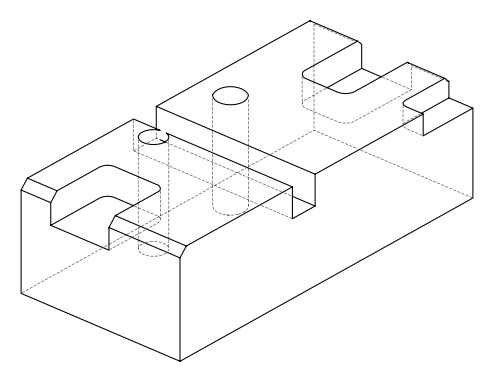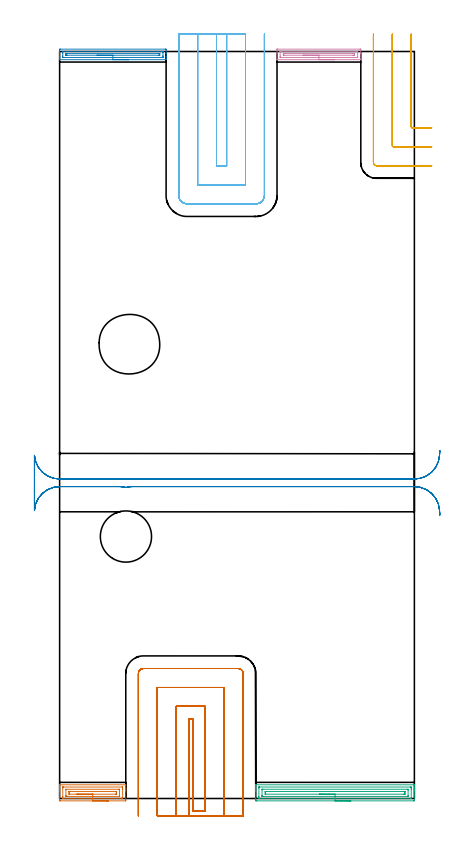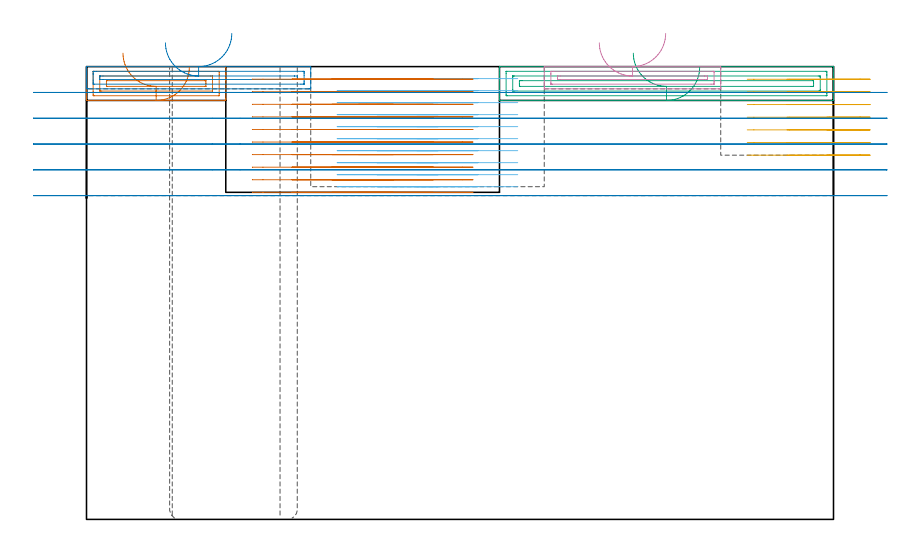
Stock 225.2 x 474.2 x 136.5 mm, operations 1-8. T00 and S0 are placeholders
(PLAN: 14 operations, 8 tool changes, 68.8 min)
(1 AREA_MILL | FG_CHAMFER_SURFACE | UGT0205_001 | 1.57 min | 2495 mm3)
(2 AREA_MILL_1 | FG_CHAMFER_SURFACE_1 | UGT0205_001 | 1.8 min | 1613 mm3)
(3 AREA_MILL_2 | FG_CHAMFER_SURFACE_2 | UGT0205_001 | 3.45 min | 5548 mm3)
(4 AREA_MILL_3 | FG_CHAMFER_SURFACE_3 | UGT0205_001 | 1.45 min | 1387 mm3)
(5 MILL_CORNER_NOTCH_RECTANGULAR | CORNER_NOTCH_RECTANGULAR | NXT0201_012 | Follow Part, ap 4, ae 75% | 4.54 min | 72407 mm3)
(6 MILL_SLOT | SLOT_PARTIAL_RECTANGULAR | NXT0201_012 | Follow Part, ap 4, ae 75% | 16.04 min | 263894 mm3)
(7 MILL_SLOT_1 | SLOT_PARTIAL_RECTANGULAR_1 | NXT0201_012 | Follow Part, ap 4, ae 75% | 18.62 min | 280353 mm3)
(8 MILL_RECTANGULAR_SLOT | SLOT_RECTANGULAR | UGT0201_004 | Follow Part, ap 8, ae 75% | 5.96 min | 322559 mm3)
(9 MILL_THROUGH_HOLE_FROM_SOLID_MATERIAL | STEP1HOLE | NXT0201_007 | Circular | 13.42 min | 158299 mm3)
(10 SPOT_DRILL | STEP1HOLE_1 | NXT0321_9005460120000 | 0.05 min | 179 mm3)
(11 DRILL_BLIND_HOLE_INTO_CENTER | STEP1HOLE_1 | NXT0301_056 | 0.06 min | 567 mm3)
(12 GUN_DRILL_THROUGH_HOLE | STEP1HOLE_1 | UGT0307_005 | 0.63 min | 6704 mm3)
(13 SPADE_DRILL_TO_ENLARGE_THROUGH_HOLE | STEP1HOLE_1 | UGT0306_010 | 0.58 min | 33261 mm3)
(14 DRILL_TO_ENLARGE_THROUGH_HOLE | STEP1HOLE_1 | UGT0301_001 | 0.6 min | 72162 mm3)
(TOOL UGT0205_001 | Chamfer Mill 20 x 3 x 45 deg. | D20 FL50 Z2)
(TOOL NXT0201_012 | ENDMILL 16mm [2P460-1600-NA 1630] | D16 FL38 Z6)
(TOOL UGT0201_004 | End Mill 32 mm | D32 FL53 Z6)
(TOOL NXT0201_007 | ENDMILL 25mm [R216.25-25050GCK54P 1620] | D25 R3 FL54 Z5)
(TOOL NXT0321_9005460120000 | NC Spot Drill, 142deg, 12mm, Carbide, Uncoated | D12 PA142 FL30 Z2)
(TOOL NXT0301_056 | Carbide Drill 8.5mm [860.1-0850-026A1-MM 2214] | D8.5 PA140 FL47 Z2)
(TOOL UGT0307_005 | Gun Drill 8.3 mm | D8.3 PA130 FL24 Z1)
(TOOL UGT0306_010 | Spade Drill 19.5mm | D19.5 PA132 FL10 Z2)
(TOOL UGT0301_001 | Twist Drill 32.5 mm | D32.5 PA118 FL185 Z2)
(OP 1 AREA_MILL)
G17 G21 G94 G90
T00 M6
G54
G17 G0 G90 X31. Y-1.5 S1061 M3
G43 Z146.5 H0
Z136.3
G94 G1 X30.962 Z135.429 F250.
X30.848 Z134.564
X30.659 Z133.712
X30.397 Z132.88
X30.063 Z132.074
X29.66 Z131.3
X29.192 Z130.564
X28.66 Z129.872
X28.071 Z129.229
X27.428 Z128.64
X26.736 Z128.109
X26. Z127.64
X25.226 Z127.237
X24.42 Z126.903
X23.588 Z126.641
X22.736 Z126.452
X21.872 Z126.338
X21. Z126.3
X0.556 Y-1.499 Z126.301
X0.006 Y-1.491 Z126.305
X0.002 Y-1.427 Z126.369
X0. Y-0.871 Z126.926
Y-0.535 Z127.261
Y4.494 Z132.288
Y5.165 Z132.962
Y5.388 Z133.185
Y6.059 Z133.856
Y6.282 Z134.079
Y6.729 Z134.528
Y7.624 Z135.423
Y8.071 Z135.869
Y8.386 Z136.184
X0.006 Y8.657 Z136.449
X0.01 Y8.697 Z136.489
X0.111 Y8.7 Z136.5
X41.889
X41.99 Y8.697 Z136.489
X41.994 Y8.657 Z136.449
X42. Y8.385 Z136.184
Y6.73 Z134.529
Y6.282 Z134.079
Y6.059 Z133.856
Y5.388 Z133.185
Y5.165 Z132.962
Y4.494 Z132.288
Y-0.871 Z126.926
X41.998 Y-1.208 Z126.588
X41.99 Y-1.491 Z126.305
X41.709 Y-1.499 Z126.299
X21. Y-1.5 Z126.3
Y-0.086 Z127.714
X2.333 Y-0.085 Z127.715
X2.225 Y-0.083 Z127.717
X2.017 Y-0.079 Z127.721
X2.01 Y0.023 Z127.823
X2.003 Y0.356 Z128.156
X2. Y0.918 Z128.718
Y1.253 Z129.053
Y6.617 Z134.417
X2.004 Y7.177 Z134.977
X2.007 Y7.26 Z135.06
X2.009 Y7.275 Z135.075
X2.045 Y7.279 Z135.079
X2.117 Y7.283 Z135.083
X2.225 Y7.285 Z135.085
X39.667
X39.775 Y7.283 Z135.083
X39.983 Y7.279 Z135.079
X39.99 Y7.177 Z134.977
X39.997 Y6.844 Z134.644
X40. Y6.282 Z134.082
Y5.947 Z133.747
Y0.583 Z128.383
X39.996 Y0.023 Z127.823
X39.993 Y-0.06 Z127.74
X39.991 Y-0.075 Z127.725
X39.955 Y-0.079 Z127.721
X39.884 Y-0.083 Z127.717
X39.775 Y-0.085 Z127.715
X21. Y-0.086 Z127.714
Y1.328 Z129.128
X4.591 Y1.329 Z129.129
X4.111 Y1.33 Z129.13
X4.043 Y1.332 Z129.132
X4.01 Y1.335 Z129.135
X4.005 Y1.476 Z129.276
X4.001 Y1.7 Z129.5
X4. Y1.812 Z129.612
Y1.924 Z129.724
Y5.5 Z133.3
X4.001 Y5.612 Z133.412
X4.01 Y5.835 Z133.635
X4.015 Y5.866 Z133.666
X4.022 Y5.868 Z133.668
X4.051 Y5.871 Z133.671
X37.409
X37.889 Y5.87 Z133.67
X37.957 Y5.868 Z133.668
X37.99 Y5.865 Z133.665
X37.995 Y5.724 Z133.524
X37.999 Y5.5 Z133.3
X38. Y5.388 Z133.188
Y1.7 Z129.5
X37.999 Y1.588 Z129.388
X37.99 Y1.365 Z129.165
X37.985 Y1.334 Z129.134
X37.978 Y1.332 Z129.132
X37.949 Y1.329 Z129.129
X21. Y1.328 Z129.128
Y2.743 Z130.543
X6.337
X6.134 Y2.745 Z130.545
X6.034 Y2.748 Z130.548
X6.015 Y2.749 Z130.549
X6.01 Y2.761 Z130.561
X6.007 Y2.801 Z130.601
X6. Y3.488 Z131.288
Y3.6 Z131.4
X6.003 Y4.379 Z132.179
X6.01 Y4.433 Z132.233
X6.014 Y4.451 Z132.251
X6.033 Y4.452 Z132.252
X6.139 Y4.455 Z132.255
X6.352 Y4.457 Z132.257
X35.663
X35.865 Y4.455 Z132.255
X35.966 Y4.452 Z132.252
X35.985 Y4.451 Z132.251
X35.99 Y4.439 Z132.239
X35.993 Y4.4 Z132.2
X36. Y3.712 Z131.512
Y3.6 Z131.4
X35.997 Y2.821 Z130.621
X35.99 Y2.767 Z130.567
X35.986 Y2.749 Z130.549
X35.967 Y2.748 Z130.548
X35.861 Y2.745 Z130.545
X35.648 Y2.743 Z130.543
X21.
X20.128 Z130.581
X19.263 Z130.695
X18.412 Z130.883
X17.58 Z131.146
X16.774 Z131.48
X16. Z131.882
X15.264 Z132.351
X14.572 Z132.882
X13.929 Z133.472
X13.34 Z134.115
X12.808 Z134.807
X12.34 Z135.543
X11.937 Z136.317
X11.603 Z137.122
X11.341 Z137.955
X11.152 Z138.806
X11.038 Z139.671
X11. Z140.543
G0 Z146.5
M5
M2
(OP 2 AREA_MILL_1)
G17 G21 G94 G90
T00 M6
G54
G17 G0 G90 X43.8 Y469. S1061 M3
G43 Z146.5 H0
G94 G1 X43.762 Z145.628 F250.
X43.648 Z144.763
X43.459 Z143.912
X43.197 Z143.08
X42.863 Z142.274
X42.46 Z141.5
X41.991 Z140.764
X41.46 Z140.072
X40.871 Z139.429
X40.228 Z138.84
X39.536 Z138.308
X38.8 Z137.84
X38.026 Z137.437
X37.22 Z137.103
X36.388 Z136.841
X35.536 Z136.652
X34.672 Z136.538
X33.8 Z136.5
X0.088
X0.01 Y469.003 Z136.49
X0. Y469.12 Z136.378
Y470.699 Z134.8
Y471.044 Z134.453
Y471.216 Z134.281
Y472.958 Z132.54
Y473.656 Z131.838
Y475.049 Z130.447
X0.003 Y475.398 Z130.097
X0.01 Y475.692 Z129.803
X0.226 Y475.697 Z129.8
X0.531 Y475.7
X67.069
X67.374 Y475.697
X67.59 Y475.692 Z129.803
X67.6 Y475.398 Z130.097
Y473.656 Z131.838
Y472.958 Z132.54
Y472.785 Z132.712
Y471.044 Z134.453
Y470.699 Z134.8
Y469.647 Z135.852
Y469.302 Z136.196
X67.599 Y469.118 Z136.38
X67.59 Y469.003 Z136.49
X67.512 Y469. Z136.5
X33.8
Y470.414 Z135.086
X2.947
X2.306 Y470.416 Z135.084
X2.055 Y470.419 Z135.081
X2.018 Y470.421 Z135.079
X2.01 Y470.433 Z135.067
X2.004 Y470.47 Z135.03
X2.001 Y471.044 Z134.456
X2. Y471.344 Z134.156
Y473.085 Z132.415
X2.001 Y473.656 Z131.844
X2.002 Y473.954 Z131.546
X2.01 Y474.256 Z131.244
X2.014 Y474.28 Z131.22
X2.026 Y474.282 Z131.218
X2.065 Y474.284 Z131.216
X2.145 Y474.285 Z131.215
X2.306 Y474.286 Z131.214
X64.653
X65.294 Y474.284 Z131.216
X65.544 Y474.281 Z131.219
X65.582 Y474.279 Z131.221
X65.59 Y474.267 Z131.233
X65.596 Y474.231 Z131.269
X65.599 Y473.656 Z131.844
X65.6 Y473.356 Z132.144
Y471.615 Z133.885
X65.599 Y471.044 Z134.456
X65.598 Y470.746 Z134.754
X65.59 Y470.444 Z135.056
X65.586 Y470.42 Z135.08
X65.574 Y470.418 Z135.082
X65.535 Y470.416 Z135.084
X65.455 Y470.415 Z135.085
X65.294 Y470.414 Z135.086
X33.8
Y471.828 Z133.672
X4.967 Y471.829 Z133.671
X4.164 Y471.832 Z133.668
X4.08 Y471.836 Z133.664
X4.01 Y471.842 Z133.658
X4.005 Y471.915 Z133.585
X4.002 Y471.992 Z133.508
X4.006 Y472.785 Z132.715
X4.007 Y472.857 Z132.643
X4.08 Y472.865 Z132.635
X4.88 Y472.871 Z132.629
X4.967
X62.633
X63.436 Y472.868 Z132.632
X63.52 Y472.865 Z132.635
X63.59 Y472.858 Z132.642
X63.595 Y472.785 Z132.715
X63.598 Y472.708 Z132.792
X63.594 Y471.915 Z133.585
X63.593 Y471.843 Z133.657
X63.52 Y471.836 Z133.664
X62.72 Y471.829 Z133.671
X62.633
X33.8 Y471.828 Z133.672
X32.928 Z133.71
X32.063 Z133.823
X31.212 Z134.012
X30.38 Z134.275
X29.574 Z134.608
X28.8 Z135.011
X28.064 Z135.48
X27.372 Z136.011
X26.729 Z136.6
X26.14 Z137.244
X25.608 Z137.936
X25.14 Z138.672
X24.737 Z139.445
X24.403 Z140.251
X24.141 Z141.083
X23.952 Z141.935
X23.838 Z142.8
X23.8 Z143.672
G0 Z146.5
M5
M2
(OP 3 AREA_MILL_2)
G17 G21 G94 G90
T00 M6
G54
G17 G0 G90 X184.85 Y-1.5 S1061 M3
G43 Z146.5 H0
Z136.3
G94 G1 X184.812 Z135.428 F250.
X184.698 Z134.564
X184.509 Z133.712
X184.247 Z132.88
X183.913 Z132.074
X183.51 Z131.3
X183.042 Z130.564
X182.511 Z129.872
X181.921 Z129.229
X181.278 Z128.64
X180.586 Z128.108
X179.85 Z127.64
X179.076 Z127.237
X178.27 Z126.903
X177.438 Z126.641
X176.587 Z126.452
X175.722 Z126.338
X174.85 Z126.3
X125.228 Y-1.499 Z126.301
X125.059 Y-1.498 Z126.302
X124.506 Y-1.491 Z126.305
X124.503 Y-1.43 Z126.366
X124.501 Y-0.871 Z126.926
X124.5 Y-0.309 Z127.488
Y4.494 Z132.288
Y5.158 Z132.956
Y5.388 Z133.185
Y6.053 Z133.85
Y6.282 Z134.079
Y6.742 Z134.541
Y7.611 Z135.41
Y8.071 Z135.869
Y8.377 Z136.175
X124.506 Y8.656 Z136.448
X124.51 Y8.697 Z136.489
X124.614 Y8.7 Z136.5
X225.086
X225.19 Y8.697 Z136.489
X225.198 Y8.66 Z136.452
X225.199 Y8.653 Z136.445
X225.2 Y8.377 Z136.175
Y6.742 Z134.541
Y6.282 Z134.079
Y6.053 Z133.85
Y5.388 Z133.185
Y5.159 Z132.956
Y4.494 Z132.288
X225.199 Y-0.871 Z126.926
X225.198 Y-1.43 Z126.366
X225.194 Y-1.491 Z126.305
X224.641 Y-1.5 Z126.3
X174.85
Y-0.086 Z127.714
X126.837 Y-0.085 Z127.715
X126.729 Y-0.083 Z127.717
X126.521 Y-0.079 Z127.721
X126.51 Y0.023 Z127.823
X126.503 Y0.36 Z128.16
X126.501 Y0.918 Z128.718
X126.5 Y1.257 Z129.057
Y6.621 Z134.421
X126.504 Y7.177 Z134.977
X126.507 Y7.261 Z135.061
X126.509 Y7.276 Z135.076
X126.549 Y7.28 Z135.08
X126.62 Y7.283 Z135.083
X126.729 Y7.285 Z135.085
X222.863
X222.971 Y7.283 Z135.083
X223.179 Y7.279 Z135.079
X223.19 Y7.177 Z134.977
X223.197 Y6.84 Z134.64
X223.199 Y6.282 Z134.082
X223.2 Y5.944 Z133.744
Y0.579 Z128.379
X223.196 Y0.023 Z127.823
X223.193 Y-0.061 Z127.739
X223.191 Y-0.076 Z127.724
X223.151 Y-0.08 Z127.72
X223.08 Y-0.083 Z127.717
X222.971 Y-0.085 Z127.715
X174.85 Y-0.086 Z127.714
Y1.328 Z129.128
X129.096 Y1.329 Z129.129
X128.615 Y1.33 Z129.13
X128.547 Y1.332 Z129.132
X128.514 Y1.335 Z129.135
X128.508 Y1.464 Z129.264
X128.502 Y1.696 Z129.496
X128.5 Y1.812 Z129.612
Y5.504 Z133.304
X128.503 Y5.62 Z133.42
X128.51 Y5.851 Z133.651
X128.518 Y5.866 Z133.666
X128.527 Y5.868 Z133.668
X128.555 Y5.87 Z133.67
X128.615 Y5.871 Z133.671
X129.024 Y5.872 Z133.672
X220.604 Y5.871 Z133.671
X221.085 Y5.869 Z133.669
X221.153 Y5.868 Z133.668
X221.186 Y5.865 Z133.665
X221.192 Y5.736 Z133.536
X221.198 Y5.504 Z133.304
X221.2 Y5.388 Z133.188
Y1.696 Z129.496
X221.197 Y1.58 Z129.38
X221.19 Y1.349 Z129.149
X221.182 Y1.334 Z129.134
X221.174 Y1.332 Z129.132
X221.145 Y1.329 Z129.129
X221.085
X220.676 Y1.328 Z129.128
X174.85
Y2.743 Z130.543
X130.841
X130.639 Y2.745 Z130.545
X130.539 Y2.747 Z130.547
X130.518 Y2.749 Z130.549
X130.51 Y2.758 Z130.558
X130.508 Y2.797 Z130.597
X130.5 Y3.493 Z131.293
Y3.6 Z131.4
X130.504 Y4.383 Z132.183
X130.51 Y4.438 Z132.238
X130.517 Y4.451 Z132.251
X130.538 Y4.452 Z132.252
X130.643 Y4.455 Z132.255
X130.857 Y4.457 Z132.257
X131.283
X218.859
X219.061 Y4.455 Z132.255
X219.162 Y4.453 Z132.253
X219.182 Y4.451 Z132.251
X219.19 Y4.442 Z132.242
X219.192 Y4.402 Z132.202
X219.2 Y3.707 Z131.507
Y3.6 Z131.4
X219.196 Y2.817 Z130.617
X219.19 Y2.762 Z130.562
X219.183 Y2.749 Z130.549
X219.162 Y2.748 Z130.548
X219.057 Y2.745 Z130.545
X218.844 Y2.743 Z130.543
X218.417
X174.85
X173.979 Z130.581
X173.114 Z130.695
X172.262 Z130.883
X171.43 Z131.146
X170.624 Z131.48
X169.85 Z131.882
X169.114 Z132.351
X168.422 Z132.882
X167.779 Z133.472
X167.19 Z134.115
X166.659 Z134.807
X166.19 Z135.543
X165.787 Z136.316
X165.453 Z137.122
X165.191 Z137.954
X165.002 Z138.806
X164.888 Z139.671
X164.85 Z140.543
G0 Z146.5
M5
M2
(OP 4 AREA_MILL_3)
G17 G21 G94 G90
T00 M6
G54
G17 G0 G90 X174.6 Y469. S1061 M3
G43 Z146.5 H0
G94 G1 X174.562 Z145.628 F250.
X174.448 Z144.763
X174.259 Z143.912
X173.997 Z143.08
X173.663 Z142.274
X173.26 Z141.5
X172.792 Z140.764
X172.26 Z140.072
X171.671 Z139.429
X171.028 Z138.84
X170.336 Z138.308
X169.6 Z137.84
X168.826 Z137.437
X168.02 Z137.103
X167.188 Z136.841
X166.337 Z136.652
X165.472 Z136.538
X164.6 Z136.5
X138.056
X138.01 Y469.004 Z136.491
X138. Y469.076 Z136.422
Y472.895 Z132.603
Y473.656 Z131.837
Y475.017 Z130.477
X138.005 Y475.398 Z130.097
X138.01 Y475.691 Z129.804
X138.196 Y475.696 Z129.801
X138.498 Y475.7 Z129.8
X190.702 Y475.699 Z129.801
X191.004 Y475.696
X191.19 Y475.691 Z129.804
X191.2 Y475.398 Z130.097
Y473.656 Z131.837
Y472.895 Z132.603
Y472.785 Z132.713
Y469.302 Z136.196
X191.198 Y469.073 Z136.425
X191.19 Y469.004 Z136.491
X191.144 Y469. Z136.5
X164.6
Y470.414 Z135.086
X140.907 Y470.415 Z135.085
X140.268 Y470.418 Z135.082
X140.016 Y470.421 Z135.079
X140.01 Y470.426 Z135.074
X140.003 Y470.434 Z135.066
X140.001 Y471.044 Z134.456
X140. Y471.307 Z134.193
X140.001 Y473.919 Z131.581
X140.006 Y474.183 Z131.317
X140.01 Y474.258 Z131.242
X140.017 Y474.28 Z131.22
X140.029 Y474.281 Z131.219
X140.108 Y474.284 Z131.216
X140.268 Y474.285 Z131.215
X140.513 Y474.286 Z131.214
X188.293 Y474.285 Z131.215
X188.932 Y474.282 Z131.218
X189.184 Y474.279 Z131.221
X189.19 Y474.274 Z131.226
X189.197 Y474.266 Z131.234
X189.199 Y473.656 Z131.844
X189.2 Y473.393 Z132.107
X189.199 Y470.781 Z134.719
X189.194 Y470.517 Z134.983
X189.19 Y470.442 Z135.058
X189.184 Y470.42 Z135.08
X189.171 Y470.419 Z135.081
X189.092 Y470.416 Z135.084
X188.932 Y470.415 Z135.085
X188.687 Y470.414 Z135.086
X164.6
Y471.828 Z133.672
X142.922 Y471.829 Z133.671
X142.123 Y471.831 Z133.669
X142.038 Y471.833 Z133.667
X142.017 Y471.835 Z133.665
X142.008 Y471.878 Z133.622
X142.003 Y471.915 Z133.585
X142.001 Y471.951 Z133.549
X142.002 Y472.785 Z132.715
X142.003 Y472.82 Z132.68
X142.009 Y472.855 Z132.645
X142.038 Y472.864 Z132.636
X142.835 Y472.871 Z132.629
X142.922
X186.278
X187.077 Y472.869 Z132.631
X187.162 Y472.867 Z132.633
X187.183 Y472.865 Z132.635
X187.192 Y472.822 Z132.678
X187.197 Y472.785 Z132.715
X187.199 Y472.749 Z132.751
X187.198 Y471.915 Z133.585
X187.197 Y471.88 Z133.62
X187.191 Y471.846 Z133.654
X187.162 Y471.836 Z133.664
X186.365 Y471.829 Z133.671
X186.278
X164.6 Y471.828 Z133.672
X163.728 Z133.71
X162.864 Z133.823
X162.012 Z134.012
X161.18 Z134.275
X160.374 Z134.608
X159.6 Z135.011
X158.864 Z135.48
X158.172 Z136.011
X157.529 Z136.6
X156.94 Z137.244
X156.409 Z137.936
X155.94 Z138.672
X155.537 Z139.445
X155.203 Z140.251
X154.941 Z141.083
X154.752 Z141.935
X154.638 Z142.8
X154.6 Z143.672
G0 Z146.5
M5
M2
(OP 5 MILL_CORNER_NOTCH_RECTANGULAR)
G17 G21 G94 G90
T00 M6
G54
G17 G0 G90 X223.2 Y485.2 S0 M3
G43 Z146.5 H1
Z132.686
G94 G1 Y482.2 F250.
Y426.495 F500.
G3 X223.995 Y425.7 R0.8
G1 X233.2
X236.2 F250.
G0 Z146.5
X211.2 Y485.2
Z132.686
G1 Y482.2
Y414.496 F500.
G3 X211.996 Y413.7 R0.8
G1 X233.2
X236.2 F250.
G0 Z146.5
X199.2 Y485.2
Z132.686
G1 Y482.2
Y403.7 F500.
G3 X201.2 Y401.7 R2.
G1 X233.2
X236.2 F250.
G0 Z146.5
X223.2 Y485.2
Z128.871
G1 Y482.2
Y426.495 F500.
G3 X223.995 Y425.7 R0.8
G1 X233.2
X236.2 F250.
G0 Z146.5
X211.2 Y485.2
Z128.871
G1 Y482.2
Y414.496 F500.
G3 X211.996 Y413.7 R0.8
G1 X233.2
X236.2 F250.
G0 Z146.5
X199.2 Y485.2
Z128.871
G1 Y482.2
Y403.7 F500.
G3 X201.2 Y401.7 R2.
G1 X233.2
X236.2 F250.
G0 Z146.5
X223.2 Y485.2
Z125.057
G1 Y482.2
Y426.495 F500.
G3 X223.995 Y425.7 R0.8
G1 X233.2
X236.2 F250.
G0 Z146.5
X211.2 Y485.2
Z125.057
G1 Y482.2
Y414.496 F500.
G3 X211.996 Y413.7 R0.8
G1 X233.2
X236.2 F250.
G0 Z146.5
X199.2 Y485.2
Z125.057
G1 Y482.2
Y403.7 F500.
G3 X201.2 Y401.7 R2.
G1 X233.2
X236.2 F250.
G0 Z146.5
X223.2 Y485.2
Z121.243
G1 Y482.2
Y426.495 F500.
G3 X223.995 Y425.7 R0.8
G1 X233.2
X236.2 F250.
G0 Z146.5
X211.2 Y485.2
Z121.243
G1 Y482.2
Y414.496 F500.
G3 X211.996 Y413.7 R0.8
G1 X233.2
X236.2 F250.
G0 Z146.5
X199.2 Y485.2
Z121.243
G1 Y482.2
Y403.7 F500.
G3 X201.2 Y401.7 R2.
G1 X233.2
X236.2 F250.
G0 Z146.5
X223.2 Y485.2
Z117.429
G1 Y482.2
Y426.495 F500.
G3 X223.995 Y425.7 R0.8
G1 X233.2
X236.2 F250.
G0 Z146.5
X211.2 Y485.2
Z117.429
G1 Y482.2
Y414.496 F500.
G3 X211.996 Y413.7 R0.8
G1 X233.2
X236.2 F250.
G0 Z146.5
X199.2 Y485.2
Z117.429
G1 Y482.2
Y403.7 F500.
G3 X201.2 Y401.7 R2.
G1 X233.2
X236.2 F250.
G0 Z146.5
X223.2 Y485.2
Z113.614
G1 Y482.2
Y426.495 F500.
G3 X223.995 Y425.7 R0.8
G1 X233.2
X236.2 F250.
G0 Z146.5
X211.2 Y485.2
Z113.614
G1 Y482.2
Y414.496 F500.
G3 X211.996 Y413.7 R0.8
G1 X233.2
X236.2 F250.
G0 Z146.5
X199.2 Y485.2
Z113.614
G1 Y482.2
Y403.7 F500.
G3 X201.2 Y401.7 R2.
G1 X233.2
X236.2 F250.
G0 Z146.5
X223.2 Y485.2
Z109.8
G1 Y482.2
Y426.495 F500.
G3 X223.995 Y425.7 R0.8
G1 X233.2
X236.2 F250.
G0 Z146.5
X211.2 Y485.2
Z109.8
G1 Y482.2
Y414.496 F500.
G3 X211.996 Y413.7 R0.8
G1 X233.2
X236.2 F250.
G0 Z146.5
X199.2 Y485.2
Z109.8
G1 Y482.2
Y403.7 F500.
G3 X201.2 Y401.7 R2.
G1 X233.2
X236.2 F250.
G0 Z146.5
M5
M2
(OP 6 MILL_SLOT)
G17 G21 G94 G90
T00 M6
G54
G17 G0 G90 X99.6 Y485.2 S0 M3
G43 Z146.5 H1
Z132.88
G94 G1 Y482.2 F250.
Y401.5 F500.
X106.
Y482.2
Y485.2 F250.
X87.6
Y482.2
Y389.5 F500.
X118.
Y482.2
Y485.2 F250.
X75.6
Y482.2
Y382.8 F500.
G3 X80.9 Y377.5 R5.3
G1 X124.7
G3 X130. Y382.8 R5.3
G1 Y482.2
Y485.2 F250.
G0 X99.6 Z129.26
G1 Y482.2
Y401.5 F500.
X106.
Y482.2
Y485.2 F250.
X87.6
Y482.2
Y389.5 F500.
X118.
Y482.2
Y485.2 F250.
X75.6
Y482.2
Y382.8 F500.
G3 X80.9 Y377.5 R5.3
G1 X124.7
G3 X130. Y382.8 R5.3
G1 Y482.2
Y485.2 F250.
G0 X99.6 Z125.64
G1 Y482.2
Y401.5 F500.
X106.
Y482.2
Y485.2 F250.
X87.6
Y482.2
Y389.5 F500.
X118.
Y482.2
Y485.2 F250.
X75.6
Y482.2
Y382.8 F500.
G3 X80.9 Y377.5 R5.3
G1 X124.7
G3 X130. Y382.8 R5.3
G1 Y482.2
Y485.2 F250.
G0 X99.6 Z122.02
G1 Y482.2
Y401.5 F500.
X106.
Y482.2
Y485.2 F250.
X87.6
Y482.2
Y389.5 F500.
X118.
Y482.2
Y485.2 F250.
X75.6
Y482.2
Y382.8 F500.
G3 X80.9 Y377.5 R5.3
G1 X124.7
G3 X130. Y382.8 R5.3
G1 Y482.2
Y485.2 F250.
G0 X99.6 Z118.4
G1 Y482.2
Y401.5 F500.
X106.
Y482.2
Y485.2 F250.
X87.6
Y482.2
Y389.5 F500.
X118.
Y482.2
Y485.2 F250.
X75.6
Y482.2
Y382.8 F500.
G3 X80.9 Y377.5 R5.3
G1 X124.7
G3 X130. Y382.8 R5.3
G1 Y482.2
Y485.2 F250.
G0 X99.6 Z114.78
G1 Y482.2
Y401.5 F500.
X106.
Y482.2
Y485.2 F250.
X87.6
Y482.2
Y389.5 F500.
X118.
Y482.2
Y485.2 F250.
X75.6
Y482.2
Y382.8 F500.
G3 X80.9 Y377.5 R5.3
G1 X124.7
G3 X130. Y382.8 R5.3
G1 Y482.2
Y485.2 F250.
G0 X99.6 Z111.16
G1 Y482.2
Y401.5 F500.
X106.
Y482.2
Y485.2 F250.
X87.6
Y482.2
Y389.5 F500.
X118.
Y482.2
Y485.2 F250.
X75.6
Y482.2
Y382.8 F500.
G3 X80.9 Y377.5 R5.3
G1 X124.7
G3 X130. Y382.8 R5.3
G1 Y482.2
Y485.2 F250.
G0 X99.6 Z107.54
G1 Y482.2
Y401.5 F500.
X106.
Y482.2
Y485.2 F250.
X87.6
Y482.2
Y389.5 F500.
X118.
Y482.2
Y485.2 F250.
X75.6
Y482.2
Y382.8 F500.
G3 X80.9 Y377.5 R5.3
G1 X124.7
G3 X130. Y382.8 R5.3
G1 Y482.2
Y485.2 F250.
G0 X99.6 Z103.92
G1 Y482.2
Y401.5 F500.
X106.
Y482.2
Y485.2 F250.
X87.6
Y482.2
Y389.5 F500.
X118.
Y482.2
Y485.2 F250.
X75.6
Y482.2
Y382.8 F500.
G3 X80.9 Y377.5 R5.3
G1 X124.7
G3 X130. Y382.8 R5.3
G1 Y482.2
Y485.2 F250.
G0 X99.6 Z100.3
G1 Y482.2
Y401.5 F500.
X106.
Y482.2
Y485.2 F250.
X87.6
Y482.2
Y389.5 F500.
X118.
Y482.2
Y485.2 F250.
X75.6
Y482.2
Y382.8 F500.
G3 X80.9 Y377.5 R5.3
G1 X124.7
G3 X130. Y382.8 R5.3
G1 Y482.2
Y485.2 F250.
G0 Z146.5
M5
M2
(OP 7 MILL_SLOT_1)
G17 G21 G94 G90
T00 M6
G54
G17 G0 G90 X82. Y-11. S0 M3
G43 Z146.5 H1
Z132.71
G94 G1 Y-8. F250.
Y50.5 F500.
X84.5
Y-8.
X92.5
Y58.5
X74.
Y-8.
Y-11. F250.
X104.5
Y-8.
Y70.5 F500.
X62.
Y-8.
Y-11. F250.
X116.5
Y-8.
Y79.3 F500.
G3 X113.3 Y82.5 R3.2
G1 X53.2
G3 X50. Y79.3 R3.2
G1 Y-8.
Y-11. F250.
G0 X82. Z128.92
G1 Y-8.
Y50.5 F500.
X84.5
Y-8.
X92.5
Y58.5
X74.
Y-8.
Y-11. F250.
X104.5
Y-8.
Y70.5 F500.
X62.
Y-8.
Y-11. F250.
X116.5
Y-8.
Y79.3 F500.
G3 X113.3 Y82.5 R3.2
G1 X53.2
G3 X50. Y79.3 R3.2
G1 Y-8.
Y-11. F250.
G0 X82. Z125.13
G1 Y-8.
Y50.5 F500.
X84.5
Y-8.
X92.5
Y58.5
X74.
Y-8.
Y-11. F250.
X104.5
Y-8.
Y70.5 F500.
X62.
Y-8.
Y-11. F250.
X116.5
Y-8.
Y79.3 F500.
G3 X113.3 Y82.5 R3.2
G1 X53.2
G3 X50. Y79.3 R3.2
G1 Y-8.
Y-11. F250.
G0 X82. Z121.34
G1 Y-8.
Y50.5 F500.
X84.5
Y-8.
X92.5
Y58.5
X74.
Y-8.
Y-11. F250.
X104.5
Y-8.
Y70.5 F500.
X62.
Y-8.
Y-11. F250.
X116.5
Y-8.
Y79.3 F500.
G3 X113.3 Y82.5 R3.2
G1 X53.2
G3 X50. Y79.3 R3.2
G1 Y-8.
Y-11. F250.
G0 X82. Z117.55
G1 Y-8.
Y50.5 F500.
X84.5
Y-8.
X92.5
Y58.5
X74.
Y-8.
Y-11. F250.
X104.5
Y-8.
Y70.5 F500.
X62.
Y-8.
Y-11. F250.
X116.5
Y-8.
Y79.3 F500.
G3 X113.3 Y82.5 R3.2
G1 X53.2
G3 X50. Y79.3 R3.2
G1 Y-8.
Y-11. F250.
G0 X82. Z113.76
G1 Y-8.
Y50.5 F500.
X84.5
Y-8.
X92.5
Y58.5
X74.
Y-8.
Y-11. F250.
X104.5
Y-8.
Y70.5 F500.
X62.
Y-8.
Y-11. F250.
X116.5
Y-8.
Y79.3 F500.
G3 X113.3 Y82.5 R3.2
G1 X53.2
G3 X50. Y79.3 R3.2
G1 Y-8.
Y-11. F250.
G0 X82. Z109.97
G1 Y-8.
Y50.5 F500.
X84.5
Y-8.
X92.5
Y58.5
X74.
Y-8.
Y-11. F250.
X104.5
Y-8.
Y70.5 F500.
X62.
Y-8.
Y-11. F250.
X116.5
Y-8.
Y79.3 F500.
G3 X113.3 Y82.5 R3.2
G1 X53.2
G3 X50. Y79.3 R3.2
G1 Y-8.
Y-11. F250.
G0 X82. Z106.18
G1 Y-8.
Y50.5 F500.
X84.5
Y-8.
X92.5
Y58.5
X74.
Y-8.
Y-11. F250.
X104.5
Y-8.
Y70.5 F500.
X62.
Y-8.
Y-11. F250.
X116.5
Y-8.
Y79.3 F500.
G3 X113.3 Y82.5 R3.2
G1 X53.2
G3 X50. Y79.3 R3.2
G1 Y-8.
Y-11. F250.
G0 X82. Z102.39
G1 Y-8.
Y50.5 F500.
X84.5
Y-8.
X92.5
Y58.5
X74.
Y-8.
Y-11. F250.
X104.5
Y-8.
Y70.5 F500.
X62.
Y-8.
Y-11. F250.
X116.5
Y-8.
Y79.3 F500.
G3 X113.3 Y82.5 R3.2
G1 X53.2
G3 X50. Y79.3 R3.2
G1 Y-8.
Y-11. F250.
G0 X82. Z98.6
G1 Y-8.
Y50.5 F500.
X84.5
Y-8.
X92.5
Y58.5
X74.
Y-8.
Y-11. F250.
X104.5
Y-8.
Y70.5 F500.
X62.
Y-8.
Y-11. F250.
X116.5
Y-8.
Y79.3 F500.
G3 X113.3 Y82.5 R3.2
G1 X53.2
G3 X50. Y79.3 R3.2
G1 Y-8.
Y-11. F250.
G0 Z146.5
M5
M2
(OP 8 MILL_RECTANGULAR_SLOT)
G17 G21 G94 G90
T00 M6
G54
G17 G0 G90 X241.354 Y220.815 S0 M3
G43 Z146.5 H0
Z128.72
G94 G1 X241.17 Y217.821 F250.
G2 X225.2 Y202.8 R16. F500.
G1 X0.
G2 X-15.97 Y217.821 R16.
G1 X-16.
Y182.979
X-15.97
G2 X0. Y198. R16.
G1 X37.908
G2 X42.1 Y197.441 R16.
X46.292 Y198. R16.
G1 X225.2
G2 X241.17 Y182.979 R16.
G1 X241.354 Y179.985 F250.
G0 Y220.815 Z120.94
G1 X241.17 Y217.821
G2 X225.2 Y202.8 R16. F500.
G1 X0.
G2 X-15.97 Y217.821 R16.
G1 X-16.
Y182.979
X-15.97
G2 X0. Y198. R16.
G1 X37.908
G2 X42.1 Y197.441 R16.
X46.292 Y198. R16.
G1 X225.2
G2 X241.17 Y182.979 R16.
G1 X241.354 Y179.985 F250.
G0 Y220.815 Z113.16
G1 X241.17 Y217.821
G2 X225.2 Y202.8 R16. F500.
G1 X0.
G2 X-15.97 Y217.821 R16.
G1 X-16.
Y182.979
X-15.97
G2 X0. Y198. R16.
G1 X37.908
G2 X42.1 Y197.441 R16.
X46.292 Y198. R16.
G1 X225.2
G2 X241.17 Y182.979 R16.
G1 X241.354 Y179.985 F250.
G0 Y220.815 Z105.38
G1 X241.17 Y217.821
G2 X225.2 Y202.8 R16. F500.
G1 X0.
G2 X-15.97 Y217.821 R16.
G1 X-16.
Y182.979
X-15.97
G2 X0. Y198. R16.
G1 X37.908
G2 X42.1 Y197.441 R16.
X46.292 Y198. R16.
G1 X225.2
G2 X241.17 Y182.979 R16.
G1 X241.354 Y179.985 F250.
G0 Y220.815 Z97.6
G1 X241.17 Y217.821
G2 X225.2 Y202.8 R16. F500.
G1 X0.
G2 X-15.97 Y217.821 R16.
G1 X-16.
Y182.979
X-15.97
G2 X0. Y198. R16.
G1 X37.908
G2 X42.1 Y197.441 R16.
X46.292 Y198. R16.
G1 X225.2
G2 X241.17 Y182.979 R16.
G1 X241.354 Y179.985 F250.
G0 Z146.5
M5
M2
